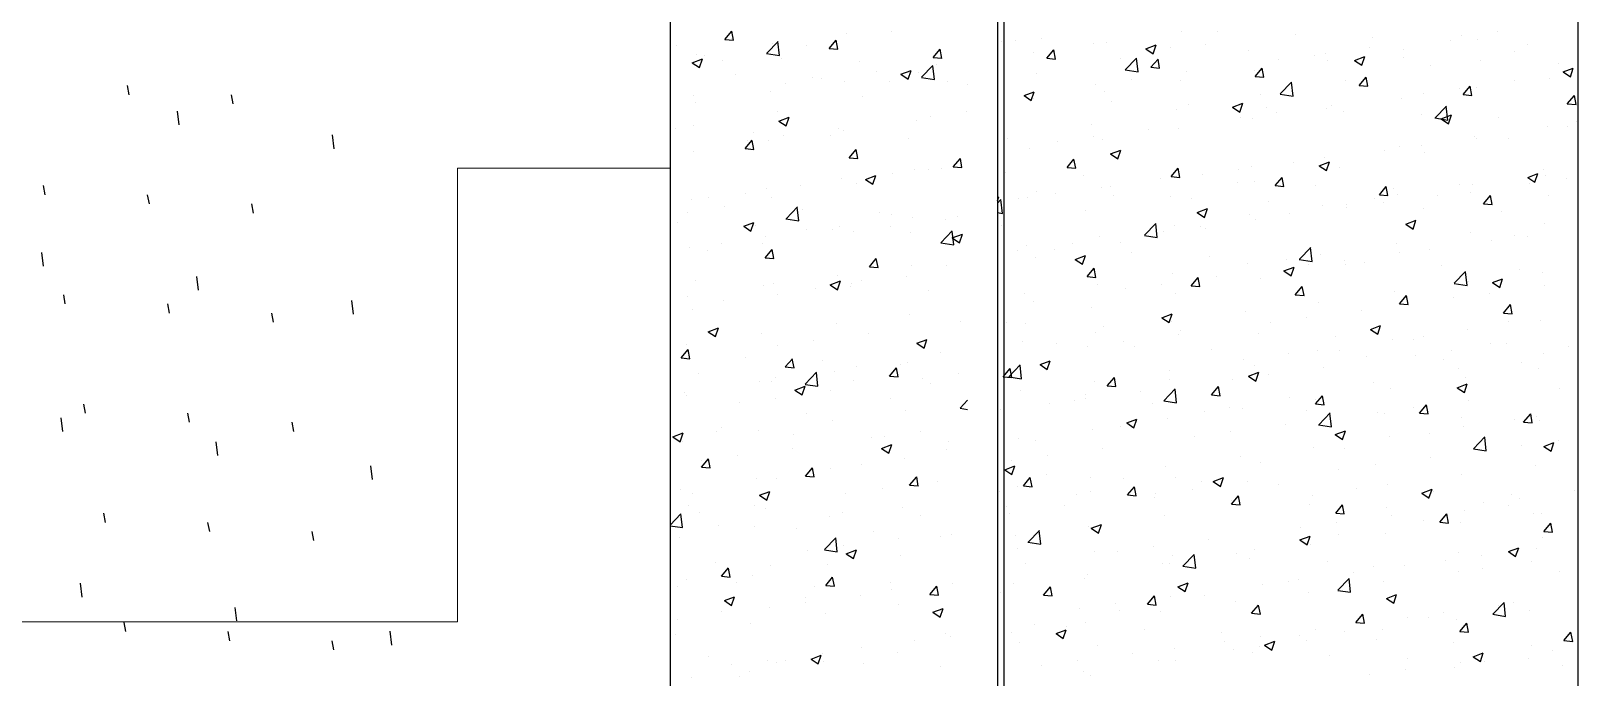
# Model space of a CAD drawing. Header units: millimetres. Extents: x 331487 to 517269, y 198509 to 399936.
# Drawn here: x 419280 to 420346, y 393689 to 394134 of the extents above; entities that cross this region are included whole.
import ezdxf

# ---------------------------------------------------------------- set-up
doc = ezdxf.new("R2010")
doc.units = ezdxf.units.MM
doc.header["$MEASUREMENT"] = 0
doc.layers.add('9th_Column', color=2, linetype='Continuous', lineweight=25)
doc.layers.add('9th_Hatch-4', color=252, linetype='Continuous', lineweight=5)
doc.layers.add('COLUMN', color=6, linetype='Continuous')

msp = doc.modelspace()

# ---------------------------------------------------------------- linework, layer by layer
at = {"layer": '9th_Column'}
for p, q in [((419720.1, 398049), (419720.1, 392649)), ((419950.1, 398049), (419950.1, 392649))]:
    msp.add_line(p, q, dxfattribs=at)
at = {"layer": '9th_Hatch-4', "linetype": 'Continuous'}
for p, q in [((419573.7, 394039.6), (419720.1, 394039.6)), ((419573.7, 393727.1), (419573.7, 394039.6)), ((419261.2, 393727.1), (419573.7, 393727.1))]:
    msp.add_line(p, q, dxfattribs=at)
at = {"layer": 'COLUMN'}
for p, q in [((419945.7, 399936.5), (419945.7, 381283.1)), ((420345.7, 381283.1), (420345.7, 399936.5))]:
    msp.add_line(p, q, dxfattribs=at)
at = {"layer": 'COLUMN', "color": 2, "linetype": 'Continuous'}
for p, q in [((419757.9, 394128.2), (419762.7, 394134)), ((419763.9, 394127.7), (419762.7, 394134)), ((419841.8, 394132.4), (419841.8, 394132.4)), ((419872.8, 394133.9), (419872.8, 394133.9)), ((420072.7, 394133.4), (420072.7, 394133.4)), ((420097.4, 394134), (420097.4, 394134)), ((420150.8, 394131.8), (420150.8, 394131.8)), ((420265.3, 394130.7), (420265.3, 394130.7)), ((420290.3, 394134), (420290.3, 394134)), ((419724.8, 394124.1), (419724.8, 394124.1)), ((419757.9, 394128.2), (419763.9, 394127.7)), ((419762.7, 394129), (419762.7, 394129)), ((419786.7, 394118.7), (419794.5, 394126.8)), ((419790.4, 394125.3), (419790.4, 394125.3)), ((419795.5, 394117.2), (419794.4, 394126.7)), ((419814.4, 394123.9), (419814.4, 394123.9)), ((419829.6, 394122), (419834.5, 394127.7)), ((419829.6, 394122), (419835.6, 394121.4)), ((419835.6, 394121.4), (419834.5, 394127.7)), ((419901.4, 394115.7), (419906.2, 394121.4)), ((419907.3, 394115.1), (419906.2, 394121.4)), ((419948.4, 394126.9), (419948.4, 394126.9)), ((419958.4, 394127.4), (419958.4, 394127.4)), ((419970.2, 394119.5), (419970.2, 394119.5)), ((419976.3, 394128.6), (419976.3, 394128.6)), ((419979.7, 394115.3), (419984.5, 394121)), ((419985.7, 394114.7), (419984.5, 394121)), ((420011.7, 394125.1), (420011.7, 394125.1)), ((420020.7, 394125.9), (420020.7, 394125.9)), ((420048, 394121.8), (420055, 394124.5)), ((420048, 394121.8), (420053, 394118.4)), ((420052.9, 394118.4), (420055, 394124.5)), ((420065.1, 394122.9), (420065.1, 394122.9)), ((420089, 394125), (420089, 394125)), ((420118.5, 394120.6), (420118.5, 394120.6)), ((420202.1, 394122.4), (420202.1, 394122.4)), ((420204.2, 394129.5), (420204.2, 394129.5)), ((420225.3, 394121), (420225.3, 394121)), ((420257.6, 394127.3), (420257.6, 394127.3)), ((420276.6, 394128.1), (420276.6, 394128.1)), ((420302.2, 394120), (420302.2, 394120)), ((420311, 394125), (420311, 394125)), ((419735.4, 394112.2), (419742.4, 394114.9)), ((419735.4, 394112.2), (419740.4, 394108.9)), ((419738.5, 394117.8), (419738.5, 394117.8)), ((419740.4, 394108.9), (419742.4, 394114.9)), ((419743.8, 394117.4), (419743.8, 394117.4)), ((419756.1, 394113.9), (419756.1, 394113.9)), ((419786.6, 394118.6), (419795.5, 394117.2)), ((419797.2, 394115.1), (419797.2, 394115.1)), ((419850.6, 394112.9), (419850.6, 394112.9)), ((419893.4, 394102.1), (419901.2, 394110.2)), ((419902.2, 394100.6), (419901.1, 394110.1)), ((419901.4, 394115.7), (419907.3, 394115.2)), ((419903.9, 394110.6), (419903.9, 394110.6)), ((419979.7, 394115.3), (419985.7, 394114.7)), ((420030.7, 394114.9), (420030.7, 394114.9)), ((420033.7, 394107.3), (420041.5, 394115.4)), ((420042.5, 394105.8), (420041.4, 394115.3)), ((420051.4, 394109), (420056.3, 394114.7)), ((420051.4, 394109), (420057.4, 394108.5)), ((420057.4, 394108.5), (420056.3, 394114.7)), ((420139.2, 394114.1), (420139.2, 394114.1)), ((420164.2, 394117.4), (420164.2, 394117.4)), ((420171.9, 394118.4), (420171.9, 394118.4)), ((420173.3, 394113.5), (420173.3, 394113.5)), ((420191.7, 394113.8), (420198.7, 394116.5)), ((420191.7, 394113.8), (420196.7, 394110.4)), ((420196.7, 394110.4), (420198.7, 394116.5)), ((420225.3, 394116.1), (420225.3, 394116.1)), ((420243.9, 394110), (420243.9, 394110)), ((420278.7, 394113.8), (420278.7, 394113.8)), ((420332, 394111.6), (420332, 394111.6)), ((419764.9, 394104), (419764.9, 394104)), ((419818.3, 394101.7), (419818.3, 394101.7)), ((419824.5, 394101.2), (419824.5, 394101.2)), ((419840.5, 394099.1), (419840.5, 394099.1)), ((419862.4, 394106.2), (419862.4, 394106.2)), ((419871.6, 394099.4), (419871.6, 394099.4)), ((419879.1, 394104.2), (419886.1, 394106.9)), ((419879.1, 394104.2), (419884.1, 394100.9)), ((419884.1, 394100.9), (419886.1, 394106.9)), ((419891.1, 394105.5), (419891.1, 394105.5)), ((419893.3, 394102), (419902.2, 394100.6)), ((419910.9, 394098.9), (419910.9, 394098.9)), ((419972.4, 394104.9), (419972.4, 394104.9)), ((420033.6, 394107.2), (420042.5, 394105.8)), ((420038.2, 394100.8), (420038.2, 394100.8)), ((420071.5, 394100.1), (420071.5, 394100.1)), ((420076, 394105.8), (420076, 394105.8)), ((420122.8, 394107.1), (420122.8, 394107.1)), ((420123.2, 394102.7), (420128, 394108.5)), ((420123.2, 394102.7), (420129.1, 394102.2)), ((420129.1, 394102.2), (420128, 394108.4)), ((420140.5, 394090.7), (420148.2, 394098.8)), ((420149.3, 394089.2), (420148.2, 394098.7)), ((420185.6, 394100), (420185.6, 394100)), ((420194.9, 394096.4), (420199.7, 394102.2)), ((420200.9, 394095.9), (420199.7, 394102.2)), ((420301.9, 394099.6), (420301.9, 394099.6)), ((420325.9, 394101.2), (420325.9, 394101.2)), ((420335.4, 394105.8), (420342.4, 394108.4)), ((420335.4, 394105.8), (420340.4, 394102.4)), ((420340.4, 394102.4), (420342.4, 394108.4)), ((419347.4, 394090.1), (419346.2, 394096.4)), ((419419.1, 394083.9), (419418, 394090.1)), ((419736.4, 394089.6), (419736.4, 394089.6)), ((419789.2, 394092), (419789.2, 394092)), ((419799.5, 394097.9), (419799.5, 394097.9)), ((419852.6, 394088.9), (419852.6, 394088.9)), ((419925, 394097.2), (419925, 394097.2)), ((419950, 394089.2), (419950, 394089.2)), ((419964, 394089.5), (419971, 394092.2)), ((419964, 394089.5), (419968.9, 394086.2)), ((419968.9, 394086.2), (419971, 394092.2)), ((419970.8, 394087.7), (419970.8, 394087.7)), ((420013.1, 394097.5), (420013.1, 394097.5)), ((420019.5, 394092.6), (420019.5, 394092.6)), ((420127.2, 394090), (420127.2, 394090)), ((420140.4, 394090.6), (420149.3, 394089.2)), ((420194.9, 394096.4), (420200.9, 394095.9)), ((420224, 394087.8), (420224, 394087.8)), ((420238.9, 394091.3), (420238.9, 394091.3)), ((420264, 394094.6), (420264, 394094.6)), ((420266.6, 394090.2), (420271.4, 394095.9)), ((420266.6, 394090.2), (420272.6, 394089.6)), ((420272.6, 394089.6), (420271.4, 394095.9)), ((420275.4, 394094.8), (420275.4, 394094.8)), ((420338.3, 394083.9), (420343.2, 394089.6)), ((420344.3, 394083.4), (420343.2, 394089.6)), ((419381.9, 394069.4), (419380.8, 394078.9)), ((419737.3, 394084.5), (419737.3, 394084.5)), ((419794.3, 394078.9), (419794.3, 394078.9)), ((419924.3, 394078.4), (419924.3, 394078.4)), ((419969, 394086.2), (419969, 394086.2)), ((420024.2, 394085.5), (420024.2, 394085.5)), ((420068.9, 394079.9), (420068.9, 394079.9)), ((420077.5, 394083.2), (420077.5, 394083.2)), ((420107.7, 394081.5), (420114.7, 394084.2)), ((420107.7, 394081.5), (420112.6, 394078.2)), ((420112.6, 394078.2), (420114.7, 394084.2)), ((420130.9, 394081), (420130.9, 394081)), ((420137.9, 394078), (420137.9, 394078)), ((420172.1, 394080.3), (420172.1, 394080.3)), ((420175.8, 394083), (420175.8, 394083)), ((420184.3, 394078.7), (420184.3, 394078.7)), ((420247.2, 394074.2), (420255, 394082.3)), ((420256, 394072.7), (420254.9, 394082.2)), ((420338.3, 394083.9), (420344.3, 394083.4)), ((419723.9, 394066.6), (419723.9, 394066.6)), ((419736, 394068.9), (419736, 394068.9)), ((419795.1, 394072), (419802.1, 394074.7)), ((419795.1, 394072), (419800.1, 394068.6)), ((419800.1, 394068.6), (419802.1, 394074.7)), ((419836.1, 394066.8), (419836.1, 394066.8)), ((419889.8, 394072.2), (419889.8, 394072.2)), ((419899.3, 394075.1), (419899.3, 394075.1)), ((420010.6, 394069.9), (420010.6, 394069.9)), ((420049.7, 394066.4), (420049.7, 394066.4)), ((420070.3, 394066.8), (420070.3, 394066.8)), ((420112.9, 394074.7), (420112.9, 394074.7)), ((420121.6, 394073.9), (420121.6, 394073.9)), ((420237.7, 394076.4), (420237.7, 394076.4)), ((420247.1, 394074.1), (420256, 394072.7)), ((420251.4, 394073.5), (420258.4, 394076.2)), ((420251.4, 394073.5), (420256.4, 394070.1)), ((420256.4, 394070.1), (420258.4, 394076.2)), ((420291.1, 394074.2), (420291.1, 394074.2)), ((420324.7, 394067.9), (420324.7, 394067.9)), ((420338.7, 394068.4), (420338.7, 394068.4)), ((420344.4, 394071.9), (420344.4, 394071.9)), ((419488.6, 394052.9), (419487.5, 394062.4)), ((419771.8, 394053), (419776.6, 394058.8)), ((419773.2, 394058.5), (419773.2, 394058.5)), ((419777.8, 394052.5), (419776.6, 394058.7)), ((419777.3, 394064.3), (419777.3, 394064.3)), ((419788, 394058.7), (419788, 394058.7)), ((419798.2, 394061.8), (419798.2, 394061.8)), ((419830.7, 394062), (419830.7, 394062)), ((419839.3, 394065.8), (419839.3, 394065.8)), ((419884.1, 394059.8), (419884.1, 394059.8)), ((419952.3, 394059.9), (419952.3, 394059.9)), ((419986.8, 394058.1), (419986.8, 394058.1)), ((420011.9, 394061.4), (420011.9, 394061.4)), ((420018.3, 394059.3), (420018.3, 394059.3)), ((420274.2, 394061.5), (420274.2, 394061.5)), ((420275.5, 394060.1), (420275.5, 394060.1)), ((420298.1, 394060.3), (420298.1, 394060.3)), ((419736, 394051.2), (419736, 394051.2)), ((419771.8, 394053), (419777.8, 394052.5)), ((419843.5, 394046.7), (419848.3, 394052.5)), ((419843.5, 394046.7), (419849.5, 394046.2)), ((419849.5, 394046.2), (419848.3, 394052.5)), ((419915.2, 394040.5), (419920.1, 394046.2)), ((419921.2, 394039.9), (419920.1, 394046.2)), ((419967.8, 394052.9), (419967.8, 394052.9)), ((419993.6, 394040), (419998.4, 394045.8)), ((419999.6, 394039.5), (419998.4, 394045.8)), ((420023.6, 394049.3), (420030.6, 394051.9)), ((420023.6, 394049.3), (420028.6, 394045.9)), ((420028.6, 394045.9), (420030.6, 394051.9)), ((420170.9, 394047), (420170.9, 394047)), ((420212.6, 394051.8), (420212.6, 394051.8)), ((420222.8, 394054.5), (420222.8, 394054.5)), ((420237.7, 394055.1), (420237.7, 394055.1)), ((420239.7, 394050.3), (420239.7, 394050.3)), ((419854.8, 394031.7), (419861.8, 394034.4)), ((419859.8, 394028.4), (419861.8, 394034.4)), ((419873, 394035.6), (419873, 394035.6)), ((419888.6, 394038.9), (419888.6, 394038.9)), ((419898, 394038.9), (419898, 394038.9)), ((419906.8, 394039.3), (419906.8, 394039.3)), ((419915.2, 394040.5), (419921.2, 394039.9)), ((419951.3, 394036.6), (419951.3, 394036.6)), ((419993.6, 394040), (419999.6, 394039.5)), ((420004.7, 394034.4), (420004.7, 394034.4)), ((420065.3, 394033.8), (420070.1, 394039.5)), ((420071.3, 394033.2), (420070.1, 394039.5)), ((420086.6, 394035.2), (420086.6, 394035.2)), ((420111.6, 394038.5), (420111.6, 394038.5)), ((420120.4, 394040.6), (420120.4, 394040.6)), ((420149.5, 394043.5), (420149.5, 394043.5)), ((420167.4, 394041.2), (420174.4, 394043.9)), ((420167.4, 394041.2), (420172.3, 394037.9)), ((420172.3, 394037.9), (420174.4, 394043.9)), ((420181.4, 394040.3), (420181.4, 394040.3)), ((420311.1, 394033.2), (420318.1, 394035.9)), ((420316, 394029.9), (420318.1, 394035.9)), ((420322, 394038.4), (420322, 394038.4)), ((420323.5, 394034.6), (420323.5, 394034.6)), ((419289.5, 394021.2), (419288.4, 394027.5)), ((419786.8, 394025.5), (419786.8, 394025.5)), ((419809.8, 394027.3), (419809.8, 394027.3)), ((419838.1, 394032.5), (419838.1, 394032.5)), ((419848.5, 394029.3), (419848.5, 394029.3)), ((419854.8, 394031.7), (419859.8, 394028.4)), ((420017.1, 394026), (420017.1, 394026)), ((420023.4, 394026.9), (420023.4, 394026.9)), ((420058.1, 394032.1), (420058.1, 394032.1)), ((420065.3, 394033.8), (420071.3, 394033.2)), ((420069, 394033.5), (420069, 394033.5)), ((420111.4, 394029.9), (420111.4, 394029.9)), ((420123.1, 394030.3), (420123.1, 394030.3)), ((420137, 394027.5), (420141.9, 394033.2)), ((420137, 394027.5), (420143, 394027)), ((420143, 394027), (420141.9, 394033.2)), ((420164.8, 394027.6), (420164.8, 394027.6)), ((420208.8, 394021.2), (420213.6, 394027)), ((420214.7, 394020.7), (420213.6, 394027)), ((420218.2, 394025.3), (420218.2, 394025.3)), ((420263.7, 394028.4), (420263.7, 394028.4)), ((420273, 394028.2), (420273, 394028.2)), ((420311.1, 394033.2), (420316, 394029.9)), ((420312.4, 394029), (420312.4, 394029)), ((420337.4, 394032.3), (420337.4, 394032.3)), ((419361.3, 394014.9), (419360.1, 394021.2)), ((419433, 394008.6), (419431.8, 394014.9)), ((419734.8, 394018), (419734.8, 394018)), ((419746.9, 394019), (419746.9, 394019)), ((419757.8, 394013.2), (419757.8, 394013.2)), ((419771.9, 394022.3), (419771.9, 394022.3)), ((419790.2, 394019.3), (419790.2, 394019.3)), ((419800, 394004.7), (419807.8, 394012.8)), ((419808.8, 394003.2), (419807.7, 394012.7)), ((419945.7, 394019.3), (419946.6, 394019.7)), ((419945.7, 394017), (419946.6, 394019.7)), ((419945.7, 394015.5), (419948.1, 394018)), ((419949.1, 394008.4), (419948, 394017.9)), ((419960.5, 394018.6), (419960.5, 394018.6)), ((419966.6, 394019.6), (419966.6, 394019.6)), ((419972.4, 394023.2), (419972.4, 394023.2)), ((419985.5, 394021.9), (419985.5, 394021.9)), ((420025.8, 394020.9), (420025.8, 394020.9)), ((420064.8, 394020.3), (420064.8, 394020.3)), ((420079.1, 394018.7), (420079.1, 394018.7)), ((420132.5, 394016.4), (420132.5, 394016.4)), ((420169.7, 394013.7), (420169.7, 394013.7)), ((420185.9, 394014.2), (420185.9, 394014.2)), ((420205.4, 394018.3), (420205.4, 394018.3)), ((420208.8, 394021.2), (420214.7, 394020.7)), ((420211.4, 394015.7), (420211.4, 394015.7)), ((420221.6, 394021.2), (420221.6, 394021.2)), ((420249.2, 394020.7), (420249.2, 394020.7)), ((420271.6, 394023.1), (420271.6, 394023.1)), ((420280.5, 394014.9), (420285.3, 394020.7)), ((420280.5, 394014.9), (420286.5, 394014.4)), ((420286.5, 394014.4), (420285.3, 394020.7)), ((420325, 394020.8), (420325, 394020.8)), ((419731.9, 394009.2), (419731.9, 394009.2)), ((419770.8, 393999.5), (419777.8, 394002.1)), ((419775.7, 393996.1), (419777.8, 394002.1)), ((419799.9, 394004.6), (419808.8, 394003.2)), ((419811.2, 394010.9), (419811.2, 394010.9)), ((419864.6, 394008.7), (419864.6, 394008.7)), ((419872.5, 394007.3), (419872.5, 394007.3)), ((419887.4, 394005.6), (419887.4, 394005.6)), ((419909.6, 394004.5), (419909.6, 394004.5)), ((419918, 394006.4), (419918, 394006.4)), ((419945.7, 394008.9), (419949.1, 394008.4)), ((420006.5, 394010.3), (420006.5, 394010.3)), ((420083.3, 394009), (420090.3, 394011.7)), ((420083.3, 394009), (420088.3, 394005.6)), ((420088.3, 394005.6), (420090.3, 394011.7)), ((420119.2, 394007.3), (420119.2, 394007.3)), ((420123.2, 394004.1), (420123.2, 394004.1)), ((420147.1, 394008.3), (420147.1, 394008.3)), ((420186.3, 394012.4), (420186.3, 394012.4)), ((420227.1, 394001), (420234.1, 394003.7)), ((420232, 393997.6), (420234, 394003.7)), ((420239.3, 394011.9), (420239.3, 394011.9)), ((420292.7, 394009.7), (420292.7, 394009.7)), ((419725.5, 394002), (419725.5, 394002)), ((419770.8, 393999.5), (419775.7, 393996.1)), ((419778.9, 393999.8), (419778.9, 393999.8)), ((419785.5, 393992.2), (419785.5, 393992.2)), ((419814.1, 393997.3), (419814.1, 393997.3)), ((419832.3, 393997.5), (419832.3, 393997.5)), ((419836.9, 393999.2), (419836.9, 393999.2)), ((419846.7, 393996.2), (419846.7, 393996.2)), ((419871.7, 393999.5), (419871.7, 393999.5)), ((419885.7, 393995.3), (419885.7, 393995.3)), ((419906.7, 393988.2), (419914.5, 393996.3)), ((419915.5, 393986.7), (419914.4, 393996.2)), ((419914.5, 393991.5), (419921.5, 393994.1)), ((419914.5, 393991.5), (419919.5, 393988.1)), ((419919.5, 393988.1), (419921.5, 393994.1)), ((419948.2, 394000.3), (419948.2, 394000.3)), ((420015.9, 393992.7), (420015.9, 393992.7)), ((420046.9, 393993.2), (420055.8, 393991.8)), ((420047, 393993.3), (420054.8, 394001.4)), ((420055.8, 393991.8), (420054.7, 394001.3)), ((420060.3, 393995.8), (420060.3, 393995.8)), ((420067.8, 394000.2), (420067.8, 394000.2)), ((420085.3, 393999.1), (420085.3, 393999.1)), ((420088.8, 393998.3), (420088.8, 393998.3)), ((420227.1, 394001), (420232, 393997.6)), ((420271.7, 393994.9), (420271.7, 393994.9)), ((420301.9, 393993.4), (420301.9, 393993.4)), ((420311.1, 393992.8), (420311.1, 393992.8)), ((420322.3, 394001.3), (420322.3, 394001.3)), ((419288.4, 393972), (419287.3, 393981.5)), ((419733.6, 393984.7), (419733.6, 393984.7)), ((419745.6, 393982.9), (419745.6, 393982.9)), ((419755.8, 393987.3), (419755.8, 393987.3)), ((419783.5, 393987.9), (419783.5, 393987.9)), ((419785.7, 393977.8), (419790.5, 393983.5)), ((419791.6, 393977.3), (419790.5, 393983.5)), ((419906.6, 393988.1), (419915.5, 393986.7)), ((419959.2, 393982.5), (419959.2, 393982.5)), ((419965.4, 393986.3), (419965.4, 393986.3)), ((419984.8, 393983.5), (419984.8, 393983.5)), ((419997.1, 393987.5), (419997.1, 393987.5)), ((420030.4, 393988.3), (420030.4, 393988.3)), ((420038.2, 393981.3), (420038.2, 393981.3)), ((420153.7, 393976.8), (420161.5, 393984.9)), ((420162.5, 393975.3), (420161.4, 393984.8)), ((420220.4, 393987.9), (420220.4, 393987.9)), ((420222.9, 393981.2), (420222.9, 393981.2)), ((420243.6, 393983.4), (420243.6, 393983.4)), ((420286.1, 393989.5), (420286.1, 393989.5)), ((419720.6, 393979.6), (419720.6, 393979.6)), ((419785.7, 393977.8), (419791.6, 393977.3)), ((419857.4, 393971.5), (419862.2, 393977.3)), ((419857.4, 393971.5), (419863.4, 393971)), ((419863.4, 393971), (419862.2, 393977.3)), ((419886.2, 393972.3), (419886.2, 393972.3)), ((419910.7, 393972.3), (419910.7, 393972.3)), ((419972.1, 393978.3), (419972.1, 393978.3)), ((419999.3, 393976.7), (420006.3, 393979.4)), ((419999.3, 393976.7), (420004.3, 393973.4)), ((420004.3, 393973.4), (420006.3, 393979.4)), ((420007.5, 393964.8), (420012.3, 393970.6)), ((420013.4, 393964.3), (420012.3, 393970.6)), ((420091.5, 393979), (420091.5, 393979)), ((420117.9, 393974), (420117.9, 393974)), ((420143, 393968.7), (420150, 393971.4)), ((420144.9, 393976.8), (420144.9, 393976.8)), ((420148, 393965.4), (420150, 393971.4)), ((420153.6, 393976.7), (420162.5, 393975.3)), ((420160, 393972.9), (420160, 393972.9)), ((420168.5, 393980.4), (420168.5, 393980.4)), ((420185.1, 393976.2), (420185.1, 393976.2)), ((420185.3, 393973.3), (420185.3, 393973.3)), ((420198.3, 393974.5), (420198.3, 393974.5)), ((420251.7, 393972.3), (420251.7, 393972.3)), ((419395.1, 393955.5), (419394, 393965)), ((419737.9, 393962.4), (419737.9, 393962.4)), ((419791.3, 393960.1), (419791.3, 393960.1)), ((419830.5, 393959.2), (419837.5, 393961.9)), ((419835.4, 393955.8), (419837.5, 393961.9)), ((419835.7, 393965.9), (419835.7, 393965.9)), ((419845.4, 393960), (419845.4, 393960)), ((419852.3, 393962.3), (419852.3, 393962.3)), ((419883.3, 393965), (419883.3, 393965)), ((420007.5, 393964.8), (420013.4, 393964.3)), ((420014.7, 393959.4), (420014.7, 393959.4)), ((420059, 393959.6), (420059, 393959.6)), ((420066.6, 393966.9), (420066.6, 393966.9)), ((420079.2, 393958.5), (420084, 393964.3)), ((420085.2, 393958), (420084, 393964.3)), ((420096.9, 393964.6), (420096.9, 393964.6)), ((420126.9, 393963.3), (420126.9, 393963.3)), ((420143, 393968.7), (420148, 393965.4)), ((420260.4, 393960.2), (420268.2, 393968.3)), ((420260.4, 393960.1), (420269.2, 393958.7)), ((420269.2, 393958.7), (420268.1, 393968.2)), ((420270.5, 393961.6), (420270.5, 393961.6)), ((420286.7, 393960.7), (420293.7, 393963.4)), ((420286.7, 393960.7), (420291.7, 393957.4)), ((420291.7, 393957.4), (420293.7, 393963.4)), ((420305.1, 393970), (420305.1, 393970)), ((420321, 393968), (420321, 393968)), ((419303.4, 393946), (419302.3, 393952.2)), ((419732.4, 393951.4), (419732.4, 393951.4)), ((419784.3, 393958.9), (419784.3, 393958.9)), ((419794, 393952.3), (419794, 393952.3)), ((419820.3, 393956.7), (419820.3, 393956.7)), ((419830.5, 393959.2), (419835.4, 393955.8)), ((419844.7, 393957.9), (419844.7, 393957.9)), ((419898.1, 393955.6), (419898.1, 393955.6)), ((419964.2, 393953), (419964.2, 393953)), ((420034, 393956.4), (420034, 393956.4)), ((420068.6, 393953.3), (420068.6, 393953.3)), ((420079.2, 393958.5), (420085.2, 393958)), ((420150.9, 393952.3), (420155.7, 393958)), ((420150.9, 393952.3), (420156.9, 393951.7)), ((420156.9, 393951.7), (420155.7, 393958)), ((420219.2, 393954.6), (420219.2, 393954.6)), ((420222.6, 393946), (420227.5, 393951.7)), ((420228.6, 393945.5), (420227.5, 393951.7)), ((420259.8, 393950.1), (420259.8, 393950.1)), ((420284.8, 393953.4), (420284.8, 393953.4)), ((420322.7, 393958.4), (420322.7, 393958.4)), ((419375.1, 393939.7), (419374, 393946)), ((419446.9, 393933.4), (419445.7, 393939.7)), ((419501.9, 393938.9), (419500.8, 393948.4)), ((419735.7, 393942.3), (419735.7, 393942.3)), ((419757.2, 393948.4), (419757.2, 393948.4)), ((419885, 393939), (419885, 393939)), ((419970.8, 393948), (419970.8, 393948)), ((420010.3, 393943.3), (420010.3, 393943.3)), ((420059, 393936.5), (420066, 393939.2)), ((420064, 393933.1), (420066, 393939.2)), ((420116.7, 393940.7), (420116.7, 393940.7)), ((420167.2, 393947.1), (420167.2, 393947.1)), ((420196.6, 393941.8), (420196.6, 393941.8)), ((420222.6, 393946), (420228.6, 393945.5)), ((420294.4, 393939.7), (420299.2, 393945.5)), ((420294.4, 393939.7), (420300.3, 393939.2)), ((420300.3, 393939.2), (420299.2, 393945.5)), ((419746.4, 393926.9), (419753.4, 393929.6)), ((419751.4, 393923.6), (419753.4, 393929.6)), ((419834.5, 393932.6), (419834.5, 393932.6)), ((419920.1, 393933.9), (419920.1, 393933.9)), ((419952, 393933.3), (419952, 393933.3)), ((419965.3, 393932.4), (419965.3, 393932.4)), ((420018.7, 393930.2), (420018.7, 393930.2)), ((420059, 393936.5), (420064, 393933.1)), ((420065.4, 393933.7), (420065.4, 393933.7)), ((420072.1, 393927.9), (420072.1, 393927.9)), ((420133.7, 393933.5), (420133.7, 393933.5)), ((420158.7, 393936.8), (420158.7, 393936.8)), ((420202.7, 393928.5), (420209.7, 393931.2)), ((420202.7, 393928.5), (420207.7, 393925.1)), ((420207.7, 393925.1), (420209.7, 393931.2)), ((420269.3, 393928.3), (420269.3, 393928.3)), ((420297.8, 393933.7), (420297.8, 393933.7)), ((420319.8, 393934.7), (420319.8, 393934.7)), ((419731.2, 393918.1), (419731.2, 393918.1)), ((419746.4, 393926.9), (419751.4, 393923.6)), ((419783.1, 393925.6), (419783.1, 393925.6)), ((419794, 393917.3), (419794, 393917.3)), ((419819.1, 393920.6), (419819.1, 393920.6)), ((419856.9, 393925.6), (419856.9, 393925.6)), ((419890.2, 393918.9), (419897.2, 393921.6)), ((419890.2, 393918.9), (419895.1, 393915.6)), ((419895.1, 393915.6), (419897.1, 393921.6)), ((419962.9, 393919.8), (419962.9, 393919.8)), ((419986.4, 393919), (419986.4, 393919)), ((420007.7, 393916.9), (420007.7, 393916.9)), ((420013.5, 393926.2), (420013.5, 393926.2)), ((420032.7, 393920.2), (420032.7, 393920.2)), ((420070.6, 393925.2), (420070.6, 393925.2)), ((420125.5, 393925.7), (420125.5, 393925.7)), ((420178.8, 393923.4), (420178.8, 393923.4)), ((420218, 393921.3), (420218, 393921.3)), ((420232.2, 393921.2), (420232.2, 393921.2)), ((420239.5, 393923.7), (420239.5, 393923.7)), ((420285.6, 393918.9), (420285.6, 393918.9)), ((420296.4, 393918.9), (420296.4, 393918.9)), ((419727.8, 393908.8), (419732.6, 393914.6)), ((419727.8, 393908.8), (419733.8, 393908.3)), ((419730.9, 393909), (419730.9, 393909)), ((419733.8, 393908.3), (419732.6, 393914.6)), ((419771.8, 393909), (419771.8, 393909)), ((419799.5, 393902.6), (419804.4, 393908.3)), ((419805.5, 393902), (419804.3, 393908.3)), ((419825.2, 393906.8), (419825.2, 393906.8)), ((419906.5, 393912.7), (419906.5, 393912.7)), ((419975, 393904.2), (419982, 393906.9)), ((419980, 393900.9), (419982, 393906.9)), ((420039.8, 393916.7), (420039.8, 393916.7)), ((420093.2, 393914.5), (420093.2, 393914.5)), ((420115.5, 393907.4), (420115.5, 393907.4)), ((420146.5, 393912.2), (420146.5, 393912.2)), ((420166, 393913.8), (420166, 393913.8)), ((420181.1, 393913.7), (420181.1, 393913.7)), ((420199.9, 393910), (420199.9, 393910)), ((420233.5, 393910.7), (420233.5, 393910.7)), ((420253.3, 393907.7), (420253.3, 393907.7)), ((420258.5, 393914), (420258.5, 393914)), ((420321.7, 393911.7), (420321.7, 393911.7)), ((420339, 393916.6), (420339, 393916.6)), ((419739.5, 393897.8), (419739.5, 393897.8)), ((419792.9, 393895.6), (419792.9, 393895.6)), ((419799.5, 393902.6), (419805.5, 393902)), ((419813.2, 393890.7), (419821, 393898.9)), ((419822, 393889.3), (419820.9, 393898.8)), ((419833.2, 393899.3), (419833.2, 393899.3)), ((419848.2, 393902.6), (419848.2, 393902.6)), ((419871.3, 393896.3), (419876.1, 393902)), ((419871.3, 393896.3), (419877.2, 393895.8)), ((419877.2, 393895.8), (419876.1, 393902)), ((419878.6, 393904.5), (419878.6, 393904.5)), ((419883.8, 393905.7), (419883.8, 393905.7)), ((419918.8, 393897.8), (419918.8, 393897.8)), ((419949.6, 393895.9), (419954.4, 393901.6)), ((419949.6, 393895.9), (419955.6, 393895.4)), ((419953.4, 393895.8), (419962.3, 393894.4)), ((419953.5, 393895.9), (419961.3, 393904)), ((419955.6, 393895.3), (419954.4, 393901.6)), ((419962.3, 393894.4), (419961.2, 393903.9)), ((419975, 393904.2), (419980, 393900.9)), ((420064.2, 393900.4), (420064.2, 393900.4)), ((420118.7, 393896.2), (420125.7, 393898.9)), ((420118.7, 393896.2), (420123.7, 393892.9)), ((420122.8, 393903.7), (420122.8, 393903.7)), ((420123.7, 393892.9), (420125.7, 393898.9)), ((420132.4, 393897.4), (420132.4, 393897.4)), ((420170.3, 393902.3), (420170.3, 393902.3)), ((420263.4, 393901.7), (420263.4, 393901.7)), ((420306.7, 393905.5), (420306.7, 393905.5)), ((420318.6, 393901.5), (420318.6, 393901.5)), ((419730, 393884.8), (419730, 393884.8)), ((419781.9, 393892.3), (419781.9, 393892.3)), ((419789.9, 393892.6), (419789.9, 393892.6)), ((419806.1, 393886.7), (419813.1, 393889.4)), ((419806.1, 393886.7), (419811.1, 393883.3)), ((419811.1, 393883.3), (419813.1, 393889.4)), ((419813.1, 393890.6), (419822, 393889.3)), ((419830.6, 393886.1), (419830.6, 393886.1)), ((419846.3, 393893.3), (419846.3, 393893.3)), ((419893.8, 393894.5), (419893.8, 393894.5)), ((419899.7, 393891.1), (419899.7, 393891.1)), ((419961.7, 393886.5), (419961.7, 393886.5)), ((420012.2, 393892.9), (420012.2, 393892.9)), ((420021.3, 393889.6), (420026.2, 393895.3)), ((420021.3, 393889.6), (420027.3, 393889.1)), ((420027.3, 393889.1), (420026.2, 393895.3)), ((420044.3, 393885.7), (420044.3, 393885.7)), ((420060.3, 393879.3), (420068, 393887.5)), ((420064.5, 393893.7), (420064.5, 393893.7)), ((420069.1, 393877.9), (420068, 393887.4)), ((420093.1, 393883.3), (420097.9, 393889.1)), ((420099, 393882.8), (420097.9, 393889.1)), ((420107.4, 393894.1), (420107.4, 393894.1)), ((420205.1, 393891.7), (420205.1, 393891.7)), ((420216.8, 393888), (420216.8, 393888)), ((420262.4, 393888.2), (420269.4, 393890.9)), ((420262.4, 393888.2), (420267.4, 393884.9)), ((420267.4, 393884.9), (420269.4, 393890.9)), ((420268.1, 393895.1), (420268.1, 393895.1)), ((420333.2, 393887.8), (420333.2, 393887.8)), ((419317.3, 393870.7), (419316.1, 393877)), ((419731.6, 393882.6), (419731.6, 393882.6)), ((419767.7, 393877.9), (419767.7, 393877.9)), ((419792.8, 393881.2), (419792.8, 393881.2)), ((419872.2, 393880.7), (419872.2, 393880.7)), ((419919.9, 393874.2), (419925.1, 393879.6)), ((419981.3, 393877.5), (419981.3, 393877.5)), ((419998.8, 393879.3), (419998.8, 393879.3)), ((420006.2, 393883.6), (420006.2, 393883.6)), ((420006.4, 393880.8), (420006.4, 393880.8)), ((420052.2, 393877.1), (420052.2, 393877.1)), ((420060.2, 393879.2), (420069.1, 393877.9)), ((420093.1, 393883.3), (420099, 393882.8)), ((420105.6, 393874.8), (420105.6, 393874.8)), ((420146.8, 393881.7), (420146.8, 393881.7)), ((420164.8, 393877.1), (420169.6, 393882.8)), ((420164.8, 393880.5), (420164.8, 393880.5)), ((420164.8, 393877.1), (420170.8, 393876.5)), ((420170.8, 393876.5), (420169.6, 393882.8)), ((420232.2, 393874.5), (420232.2, 393874.5)), ((420236.5, 393870.8), (420241.3, 393876.5)), ((420242.5, 393870.2), (420241.3, 393876.5)), ((420270.1, 393879.5), (420270.1, 393879.5)), ((419301.7, 393858.1), (419300.6, 393867.6)), ((419389, 393864.5), (419387.9, 393870.7)), ((419460.8, 393858.2), (419459.6, 393864.5)), ((419813.8, 393870.7), (419813.8, 393870.7)), ((419832, 393866), (419832, 393866)), ((419882.5, 393872.5), (419882.5, 393872.5)), ((419919.9, 393874.1), (419925.1, 393873.3)), ((419947.9, 393873.6), (419947.9, 393873.6)), ((420034.7, 393864), (420041.7, 393866.7)), ((420034.7, 393864), (420039.6, 393860.6)), ((420039.6, 393860.6), (420041.7, 393866.7)), ((420063, 393867.1), (420063, 393867.1)), ((420088.5, 393871.7), (420088.5, 393871.7)), ((420114.3, 393874.1), (420114.3, 393874.1)), ((420158.9, 393872.6), (420158.9, 393872.6)), ((420167, 393862.8), (420174.8, 393870.9)), ((420175.8, 393861.3), (420174.7, 393870.8)), ((420207.2, 393871.2), (420207.2, 393871.2)), ((420212.3, 393870.3), (420212.3, 393870.3)), ((420236.5, 393870.8), (420242.5, 393870.3)), ((420265.7, 393868.1), (420265.7, 393868.1)), ((420301.6, 393866.7), (420301.6, 393866.7)), ((420308.2, 393864.5), (420313.1, 393870.2)), ((420308.2, 393864.5), (420314.2, 393864)), ((420314.2, 393864), (420313.1, 393870.2)), ((420317.4, 393868.2), (420317.4, 393868.2)), ((420319.1, 393865.8), (420319.1, 393865.8)), ((419722.1, 393854.4), (419729.1, 393857.1)), ((419722.1, 393854.4), (419727.1, 393851.1)), ((419727.1, 393851.1), (419729.1, 393857.1)), ((419751.9, 393858.2), (419751.9, 393858.2)), ((419755.5, 393860.7), (419755.5, 393860.7)), ((419780.7, 393859), (419780.7, 393859)), ((419805.3, 393855.9), (419805.3, 393855.9)), ((419858.7, 393853.7), (419858.7, 393853.7)), ((419867.5, 393855), (419867.5, 393855)), ((419892.5, 393858.3), (419892.5, 393858.3)), ((419960.5, 393853.2), (419960.5, 393853.2)), ((420011, 393859.6), (420011, 393859.6)), ((420030.1, 393861.7), (420030.1, 393861.7)), ((420081.1, 393854.6), (420081.1, 393854.6)), ((420106.1, 393857.9), (420106.1, 393857.9)), ((420144, 393862.9), (420144, 393862.9)), ((420166.9, 393862.7), (420175.8, 393861.3)), ((420178.4, 393856), (420185.4, 393858.6)), ((420178.4, 393856), (420183.4, 393852.6)), ((420183.4, 393852.6), (420185.4, 393858.6)), ((420215.5, 393854.7), (420215.5, 393854.7)), ((420243.3, 393856.7), (420243.3, 393856.7)), ((420266.9, 393861.8), (420266.9, 393861.8)), ((420273.7, 393846.2), (420281.5, 393854.4)), ((420282.5, 393844.8), (420281.4, 393854.3)), ((419408.4, 393841.5), (419407.3, 393851)), ((419728.7, 393851.5), (419728.7, 393851.5)), ((419804.3, 393846.7), (419804.3, 393846.7)), ((419865.8, 393846.4), (419872.8, 393849.1)), ((419865.8, 393846.4), (419870.8, 393843.1)), ((419870.8, 393843.1), (419872.8, 393849.1)), ((419910.4, 393845.7), (419910.4, 393845.7)), ((419912.1, 393851.4), (419912.1, 393851.4)), ((419971.8, 393851.7), (419971.8, 393851.7)), ((420017.9, 393846.3), (420017.9, 393846.3)), ((420163.6, 393847.2), (420163.6, 393847.2)), ((420185, 393846.7), (420185, 393846.7)), ((420273.6, 393846.1), (420282.5, 393844.8)), ((420306.9, 393848.4), (420306.9, 393848.4)), ((420322.1, 393847.9), (420329.1, 393850.6)), ((420322.1, 393847.9), (420327.1, 393844.6)), ((420327.1, 393844.6), (420329.1, 393850.6)), ((420332, 393851.7), (420332, 393851.7)), ((419515.1, 393825), (419514, 393834.5)), ((419741.4, 393838.4), (419741.4, 393838.4)), ((419741.7, 393833.6), (419746.5, 393839.4)), ((419741.7, 393833.6), (419747.7, 393833.1)), ((419747.7, 393833.1), (419746.5, 393839.4)), ((419766.5, 393841.7), (419766.5, 393841.7)), ((419813.4, 393827.4), (419818.2, 393833.1)), ((419819.4, 393826.8), (419818.2, 393833.1)), ((419830.8, 393832.8), (419830.8, 393832.8)), ((419852, 393835.7), (419852, 393835.7)), ((419881.3, 393839.2), (419881.3, 393839.2)), ((419950.7, 393831.7), (419957.7, 393834.4)), ((419950.7, 393831.7), (419955.6, 393828.4)), ((419955, 393838), (419955, 393838)), ((419955.6, 393828.4), (419957.7, 393834.4)), ((419980.1, 393841.3), (419980.1, 393841.3)), ((420061.7, 393833.8), (420061.7, 393833.8)), ((420113.1, 393840.8), (420113.1, 393840.8)), ((420126.6, 393836.7), (420126.6, 393836.7)), ((420180.9, 393831.8), (420180.9, 393831.8)), ((420205.9, 393835.1), (420205.9, 393835.1)), ((420243.8, 393840.1), (420243.8, 393840.1)), ((420316.2, 393834.9), (420316.2, 393834.9)), ((419779.5, 393825.7), (419779.5, 393825.7)), ((419793.7, 393825.7), (419793.7, 393825.7)), ((419813.4, 393827.4), (419819.4, 393826.8)), ((419885.1, 393821.1), (419890, 393826.8)), ((419885.1, 393821.1), (419891.1, 393820.6)), ((419891.1, 393820.5), (419890, 393826.8)), ((419904.1, 393823.9), (419904.1, 393823.9)), ((419963.5, 393820.7), (419968.3, 393826.4)), ((419969.5, 393820.1), (419968.3, 393826.4)), ((419979.3, 393828.2), (419979.3, 393828.2)), ((420009.8, 393826.3), (420009.8, 393826.3)), ((420032.7, 393826), (420032.7, 393826)), ((420068.3, 393826.7), (420068.3, 393826.7)), ((420086.1, 393823.7), (420086.1, 393823.7)), ((420094.4, 393823.7), (420101.4, 393826.4)), ((420094.4, 393823.7), (420099.3, 393820.3)), ((420099.3, 393820.3), (420101.4, 393826.4)), ((420117.7, 393823.5), (420117.7, 393823.5)), ((420139.5, 393821.5), (420139.5, 393821.5)), ((420214.3, 393821.4), (420214.3, 393821.4)), ((420265.7, 393828.5), (420265.7, 393828.5)), ((419727.5, 393818.2), (419727.5, 393818.2)), ((419735.4, 393815.7), (419735.4, 393815.7)), ((419781.8, 393814.2), (419788.8, 393816.9)), ((419781.8, 393814.2), (419786.8, 393810.8)), ((419786.8, 393810.8), (419788.8, 393816.9)), ((419841.2, 393815.6), (419841.2, 393815.6)), ((419866.2, 393818.9), (419866.2, 393818.9)), ((419947, 393817.1), (419947, 393817.1)), ((419959.3, 393819.9), (419959.3, 393819.9)), ((419963.5, 393820.7), (419969.5, 393820.1)), ((420000.4, 393814.8), (420000.4, 393814.8)), ((420010, 393816.7), (420010, 393816.7)), ((420035.2, 393814.4), (420040, 393820.1)), ((420035.2, 393814.4), (420041.2, 393813.9)), ((420041.2, 393813.9), (420040, 393820.1)), ((420053.8, 393812.6), (420053.8, 393812.6)), ((420054.8, 393815.2), (420054.8, 393815.2)), ((420079.8, 393818.5), (420079.8, 393818.5)), ((420106.9, 393808.1), (420111.8, 393813.9)), ((420107.2, 393810.3), (420107.2, 393810.3)), ((420112.9, 393807.6), (420111.8, 393813.8)), ((420162.4, 393813.9), (420162.4, 393813.9)), ((420192.9, 393819.2), (420192.9, 393819.2)), ((420238.1, 393815.7), (420245.1, 393818.4)), ((420238.1, 393815.7), (420243.1, 393812.3)), ((420243, 393812.3), (420245.1, 393818.4)), ((420246.2, 393817), (420246.2, 393817)), ((420299.6, 393814.7), (420299.6, 393814.7)), ((420305.6, 393812.2), (420305.6, 393812.2)), ((420343.5, 393817.2), (420343.5, 393817.2)), ((419331.2, 393795.5), (419330, 393801.8)), ((419720.1, 393793.7), (419727.5, 393801.4)), ((419728.6, 393791.9), (419727.5, 393801.4)), ((419732.5, 393807.1), (419732.5, 393807.1)), ((419740.2, 393802.3), (419740.2, 393802.3)), ((419778, 393807.3), (419778, 393807.3)), ((419785.8, 393804.8), (419785.8, 393804.8)), ((419839.2, 393802.6), (419839.2, 393802.6)), ((419880.1, 393805.9), (419880.1, 393805.9)), ((419892.6, 393800.3), (419892.6, 393800.3)), ((419951.7, 393806.7), (419951.7, 393806.7)), ((419953.8, 393801.9), (419953.8, 393801.9)), ((419991.6, 393806.9), (419991.6, 393806.9)), ((420060.5, 393800.5), (420060.5, 393800.5)), ((420106.9, 393808.1), (420112.9, 393807.6)), ((420111.9, 393807.5), (420111.9, 393807.5)), ((420160.6, 393808), (420160.6, 393808)), ((420178.7, 393801.8), (420183.5, 393807.6)), ((420178.7, 393801.8), (420184.6, 393801.3)), ((420184.6, 393801.3), (420183.5, 393807.6)), ((420213.9, 393805.8), (420213.9, 393805.8)), ((420217.5, 393800.6), (420217.5, 393800.6)), ((420250.4, 393795.6), (420255.2, 393801.3)), ((420256.4, 393795), (420255.2, 393801.3)), ((420267.3, 393803.5), (420267.3, 393803.5)), ((420280.6, 393808.9), (420280.6, 393808.9)), ((420297.5, 393807.1), (420297.5, 393807.1)), ((420315, 393801.6), (420315, 393801.6)), ((420320.7, 393801.3), (420320.7, 393801.3)), ((419402.9, 393789.3), (419401.7, 393795.5)), ((419474.6, 393783), (419473.5, 393789.2)), ((419720.1, 393793.2), (419728.6, 393791.9)), ((419753.5, 393793.6), (419753.5, 393793.6)), ((419778.3, 393792.4), (419778.3, 393792.4)), ((419806.9, 393791.4), (419806.9, 393791.4)), ((419829.6, 393799.5), (419829.6, 393799.5)), ((419860.3, 393789.1), (419860.3, 393789.1)), ((419966.8, 393781.9), (419974.6, 393790)), ((419975.6, 393780.5), (419974.5, 393790)), ((420008.6, 393793), (420008.6, 393793)), ((420010.3, 393791.5), (420017.3, 393794.1)), ((420010.3, 393791.5), (420015.3, 393788.1)), ((420015.3, 393788.1), (420017.3, 393794.1)), ((420154.6, 393792.3), (420154.6, 393792.3)), ((420179.6, 393795.6), (420179.6, 393795.6)), ((420239.2, 393797.1), (420239.2, 393797.1)), ((420250.4, 393795.6), (420256.4, 393795)), ((420264.4, 393795.2), (420264.4, 393795.2)), ((420322.1, 393789.3), (420326.9, 393795)), ((420322.1, 393789.3), (420328.1, 393788.8)), ((420328.1, 393788.8), (420326.9, 393795)), ((419726.3, 393784.9), (419726.3, 393784.9)), ((419826.5, 393776.8), (419834.3, 393784.9)), ((419835.3, 393775.3), (419834.2, 393784.8)), ((419839.9, 393779.4), (419839.9, 393779.4)), ((419877.8, 393784.4), (419877.8, 393784.4)), ((419906.2, 393786), (419906.2, 393786)), ((419913.7, 393786.9), (419913.7, 393786.9)), ((419958.1, 393786.6), (419958.1, 393786.6)), ((419966.7, 393781.8), (419975.6, 393780.5)), ((420053.5, 393779), (420053.5, 393779)), ((420091.4, 393784), (420091.4, 393784)), ((420154.1, 393783.4), (420161.1, 393786.1)), ((420154.1, 393783.4), (420159, 393780.1)), ((420159, 393780.1), (420161.1, 393786.1)), ((420161.2, 393780.6), (420161.2, 393780.6)), ((420180.8, 393787), (420180.8, 393787)), ((420213.1, 393788.1), (420213.1, 393788.1)), ((420321.4, 393785.1), (420321.4, 393785.1)), ((419751.7, 393767.8), (419751.7, 393767.8)), ((419814.9, 393776.1), (419814.9, 393776.1)), ((419826.4, 393776.7), (419835.3, 393775.3)), ((419841.5, 393773.9), (419848.5, 393776.6)), ((419841.5, 393773.9), (419846.5, 393770.6)), ((419846.5, 393770.6), (419848.5, 393776.6)), ((419847.9, 393776), (419847.9, 393776)), ((419878.9, 393772.6), (419878.9, 393772.6)), ((419959.4, 393777.4), (419959.4, 393777.4)), ((420012.8, 393775.2), (420012.8, 393775.2)), ((420028.5, 393775.7), (420028.5, 393775.7)), ((420066.2, 393772.9), (420066.2, 393772.9)), ((420073.5, 393765.4), (420081.3, 393773.5)), ((420082.3, 393763.9), (420081.2, 393773.4)), ((420110.7, 393774.2), (420110.7, 393774.2)), ((420119.6, 393770.7), (420119.6, 393770.7)), ((420122.5, 393777), (420122.5, 393777)), ((420173, 393768.4), (420173, 393768.4)), ((420254.3, 393769.5), (420254.3, 393769.5)), ((420263.1, 393775.1), (420263.1, 393775.1)), ((420279.3, 393772.8), (420279.3, 393772.8)), ((420297.8, 393775.4), (420304.8, 393778.1)), ((420297.8, 393775.4), (420302.7, 393772.1)), ((420302.7, 393772.1), (420304.8, 393778.1)), ((420313.7, 393768.3), (420313.7, 393768.3)), ((420317.2, 393777.8), (420317.2, 393777.8)), ((419755.6, 393758.4), (419760.4, 393764.2)), ((419755.6, 393758.4), (419761.5, 393757.9)), ((419761.5, 393757.9), (419760.4, 393764.1)), ((419777, 393759.1), (419777, 393759.1)), ((419789.6, 393766), (419789.6, 393766)), ((419827.3, 393752.1), (419832.1, 393757.9)), ((419828.4, 393766.2), (419828.4, 393766.2)), ((419833.3, 393751.6), (419832.1, 393757.9)), ((419965.3, 393767.4), (419965.3, 393767.4)), ((420005.9, 393757), (420005.9, 393757)), ((420007.4, 393759.7), (420007.4, 393759.7)), ((420059.3, 393767.2), (420059.3, 393767.2)), ((420064.2, 393767), (420064.2, 393767)), ((420073.4, 393765.3), (420082.3, 393763.9)), ((420180.2, 393748.8), (420188, 393756.9)), ((420191.2, 393761.2), (420191.2, 393761.2)), ((420204.8, 393765.1), (420204.8, 393765.1)), ((420226.3, 393766.1), (420226.3, 393766.1)), ((420263.2, 393761.9), (420263.2, 393761.9)), ((420279.7, 393763.9), (420279.7, 393763.9)), ((420333.1, 393761.6), (420333.1, 393761.6)), ((419314.9, 393744.1), (419313.8, 393753.6)), ((419725.1, 393751.6), (419725.1, 393751.6)), ((419731.3, 393756), (419731.3, 393756)), ((419765.9, 393754), (419765.9, 393754)), ((419819.3, 393751.7), (419819.3, 393751.7)), ((419827.3, 393752.1), (419833.3, 393751.6)), ((419871.9, 393754.1), (419871.9, 393754.1)), ((419872.7, 393749.5), (419872.7, 393749.5)), ((419899, 393745.9), (419903.8, 393751.6)), ((419905, 393745.3), (419903.8, 393751.6)), ((419914.6, 393753.3), (419914.6, 393753.3)), ((419947.6, 393747), (419947.6, 393747)), ((419956.9, 393753.3), (419956.9, 393753.3)), ((419977.4, 393745.4), (419982.2, 393751.2)), ((419983.3, 393744.9), (419982.2, 393751.2)), ((420070, 393751.2), (420077, 393753.9)), ((420070, 393751.2), (420075, 393747.8)), ((420075, 393747.8), (420077, 393753.9)), ((420128.2, 393752.9), (420128.2, 393752.9)), ((420146.5, 393755.1), (420146.5, 393755.1)), ((420153.3, 393756.2), (420153.3, 393756.2)), ((420159.9, 393747.4), (420159.9, 393747.4)), ((420180.1, 393748.7), (420189, 393747.4)), ((420189, 393747.4), (420187.9, 393756.9)), ((420211.9, 393754.9), (420211.9, 393754.9)), ((419421.6, 393727.6), (419420.5, 393737)), ((419757.5, 393741.7), (419764.5, 393744.3)), ((419757.5, 393741.7), (419762.4, 393738.3)), ((419762.4, 393738.3), (419764.5, 393744.3)), ((419788.6, 393736.7), (419788.6, 393736.7)), ((419813.6, 393744), (419813.6, 393744)), ((419813.6, 393740), (419813.6, 393740)), ((419851.5, 393745), (419851.5, 393745)), ((419877.7, 393739.3), (419877.7, 393739.3)), ((419899, 393745.9), (419905, 393745.3)), ((419901.2, 393733.6), (419908.2, 393736.3)), ((419906.1, 393730.3), (419908.2, 393736.3)), ((419977.4, 393745.4), (419983.3, 393744.9)), ((420002.2, 393736.3), (420002.2, 393736.3)), ((420027.2, 393739.6), (420027.2, 393739.6)), ((420049.1, 393739.2), (420053.9, 393744.9)), ((420049.1, 393739.2), (420055.1, 393738.6)), ((420055.1, 393738.6), (420053.9, 393744.9)), ((420065.1, 393744.6), (420065.1, 393744.6)), ((420088.2, 393745.1), (420088.2, 393745.1)), ((420109.4, 393741), (420109.4, 393741)), ((420120.8, 393732.9), (420125.6, 393738.6)), ((420126.8, 393732.4), (420125.6, 393738.6)), ((420213.7, 393743.2), (420220.7, 393745.9)), ((420213.7, 393743.2), (420218.7, 393739.8)), ((420218.7, 393739.8), (420220.7, 393745.9)), ((420287, 393732.3), (420294.7, 393740.4)), ((420290.9, 393738.3), (420290.9, 393738.3)), ((420295.8, 393730.8), (420294.7, 393740.3)), ((420301.3, 393740.1), (420301.3, 393740.1)), ((419345, 393720.3), (419343.9, 393726.6)), ((419725.4, 393728.4), (419725.4, 393728.4)), ((419755.2, 393734), (419755.2, 393734)), ((419775.8, 393725.9), (419775.8, 393725.9)), ((419827.2, 393732.9), (419827.2, 393732.9)), ((419901.2, 393733.6), (419906.2, 393730.3)), ((419971.5, 393725), (419971.5, 393725)), ((420006.2, 393726.4), (420006.2, 393726.4)), ((420029.8, 393735.1), (420029.8, 393735.1)), ((420058.1, 393733.9), (420058.1, 393733.9)), ((420120.8, 393732.9), (420126.8, 393732.4)), ((420192.5, 393726.6), (420197.4, 393732.4)), ((420192.5, 393726.6), (420198.5, 393726.1)), ((420198.5, 393726.1), (420197.4, 393732.4)), ((420228, 393730.1), (420228, 393730.1)), ((420243, 393730.1), (420243, 393730.1)), ((420253, 393733.3), (420253, 393733.3)), ((420262, 393728.6), (420262, 393728.6)), ((420264.3, 393720.3), (420269.1, 393726.1)), ((420270.2, 393719.8), (420269.1, 393726.1)), ((420286.9, 393732.2), (420295.8, 393730.8)), ((420312.5, 393735), (420312.5, 393735)), ((419416.8, 393714), (419415.6, 393720.3)), ((419528.4, 393711), (419527.3, 393720.5)), ((419723.9, 393718.4), (419723.9, 393718.4)), ((419910.1, 393719.1), (419910.1, 393719.1)), ((419913.4, 393717.1), (419913.4, 393717.1)), ((419955.6, 393720), (419955.6, 393720)), ((419986, 393718.9), (419993, 393721.6)), ((419986, 393718.9), (419991, 393715.6)), ((419991, 393715.6), (419993, 393721.6)), ((419993.3, 393724.1), (419993.3, 393724.1)), ((420046.7, 393721.8), (420046.7, 393721.8)), ((420100.1, 393719.6), (420100.1, 393719.6)), ((420127, 393716.8), (420127, 393716.8)), ((420153.5, 393717.3), (420153.5, 393717.3)), ((420164.8, 393721.7), (420164.8, 393721.7)), ((420184.7, 393720.1), (420184.7, 393720.1)), ((420206.9, 393715), (420206.9, 393715)), ((420210.7, 393721.6), (420210.7, 393721.6)), ((420264.3, 393720.3), (420270.2, 393719.8)), ((420336, 393714.1), (420340.8, 393719.8)), ((420342, 393713.5), (420340.8, 393719.8)), ((419488.5, 393707.8), (419487.3, 393714)), ((419817.2, 393701.4), (419824.2, 393704.1)), ((419822.1, 393698), (419824.2, 393704.1)), ((419825.2, 393705.5), (419825.2, 393705.5)), ((419851.7, 393709), (419851.7, 393709)), ((419876.5, 393706), (419876.5, 393706)), ((419888.3, 393713.9), (419888.3, 393713.9)), ((419961, 393712.9), (419961, 393712.9)), ((420014.4, 393710.6), (420014.4, 393710.6)), ((420038.8, 393705.1), (420038.8, 393705.1)), ((420067.8, 393708.4), (420067.8, 393708.4)), ((420101.9, 393713.5), (420101.9, 393713.5)), ((420108.2, 393707.7), (420108.2, 393707.7)), ((420121.2, 393706.1), (420121.2, 393706.1)), ((420126.4, 393710.1), (420126.4, 393710.1)), ((420129.7, 393710.9), (420136.7, 393713.6)), ((420129.7, 393710.9), (420134.7, 393707.6)), ((420134.7, 393707.6), (420136.7, 393713.6)), ((420158.7, 393714.1), (420158.7, 393714.1)), ((420174.6, 393703.9), (420174.6, 393703.9)), ((420260.2, 393712.8), (420260.2, 393712.8)), ((420273.4, 393702.9), (420280.4, 393705.6)), ((420278.4, 393699.6), (420280.4, 393705.6)), ((420313.6, 393710.5), (420313.6, 393710.5)), ((420327.8, 393707.2), (420327.8, 393707.2)), ((420336, 393714.1), (420342, 393713.5)), ((419746.5, 393702.9), (419746.5, 393702.9)), ((419762.3, 393697.3), (419762.3, 393697.3)), ((419787.3, 393700.5), (419787.3, 393700.5)), ((419793.4, 393699), (419793.4, 393699)), ((419799.9, 393700.6), (419799.9, 393700.6)), ((419817.2, 393701.4), (419822.1, 393698)), ((419825.9, 393699.6), (419825.9, 393699.6)), ((419853.2, 393698.4), (419853.2, 393698.4)), ((419906.6, 393696.1), (419906.6, 393696.1)), ((419975.9, 393696.9), (419975.9, 393696.9)), ((420000.9, 393700.2), (420000.9, 393700.2)), ((420004.9, 393693.1), (420004.9, 393693.1)), ((420056.9, 393700.6), (420056.9, 393700.6)), ((420068, 393700.1), (420068, 393700.1)), ((420226.7, 393693.9), (420226.7, 393693.9)), ((420227.9, 393701.6), (420227.9, 393701.6)), ((420260.8, 393695.3), (420260.8, 393695.3)), ((420264.6, 393698.9), (420264.6, 393698.9)), ((420273.4, 393702.9), (420278.4, 393699.6)), ((420281.3, 393699.4), (420281.3, 393699.4)), ((420311.3, 393701.7), (420311.3, 393701.7)), ((420334.7, 393697.1), (420334.7, 393697.1)), ((419735.1, 393689), (419735.1, 393689)), ((419767.6, 393689.5), (419767.6, 393689.5)), ((419774.6, 393692.6), (419774.6, 393692.6)), ((420009.7, 393690.1), (420009.7, 393690.1)), ((420201.7, 393690.6), (420201.7, 393690.6))]:
    msp.add_line(p, q, dxfattribs=at)

doc.saveas('drawing.dxf')
